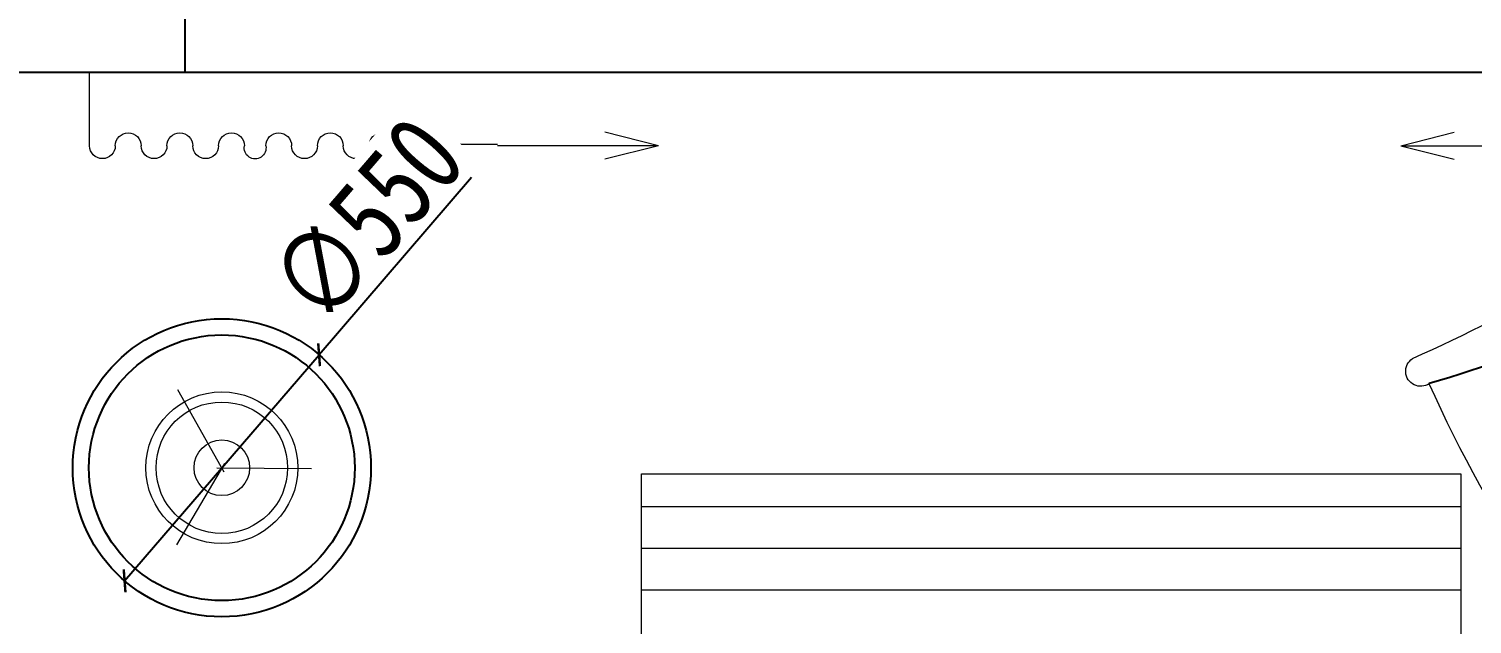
# Model space of a CAD drawing. Header units: millimetres. Extents: x -41640 to 3079702, y -5257903 to 68462.
# Drawn here: x -24659 to -21998, y 50439 to 51537 of the extents above; entities that cross this region are included whole.
import ezdxf

# ---------------------------------------------------------------- set-up
doc = ezdxf.new("R2010")
doc.units = ezdxf.units.MM
doc.header["$LTSCALE"] = 10
doc.layers.get('0').update_dxf_attribs({"color": 255})
doc.layers.get('Defpoints').update_dxf_attribs({"color": 255})
doc.layers.add('003', color=8, linetype='Continuous')
doc.layers.add('家具细线', color=38, linetype='Continuous')
for name, color, linetype, lineweight in [('FURNITURE', 2, 'Continuous', 5), ('家具外线', 30, 'Continuous', 20), ('家具细县', 144, 'Continuous', 5)]:
    doc.layers.add(name, color=color, linetype=linetype, lineweight=lineweight)
doc.styles.add('(图框)宋体', font='', dxfattribs={"width": 0.8})
doc.styles.get("Standard").update_dxf_attribs({"font": ''})
doc.styles.get('(图框)宋体').set_extended_font_data('SimSun')
doc.styles.get('Standard').set_extended_font_data('SimSun')
doc.dimstyles.get("Standard").update_dxf_attribs({"dimtxt": 0.18, "dimasz": 0.18, "dimexe": 0.18, "dimexo": 0.0625, "dimgap": 0.09, "dimtad": 0, "dimtih": 1, "dimtoh": 1, "dimdec": 4, "dimzin": 0, "dimdsep": 46, "dimtxsty": 'Standard', "dimcen": 0.09, "dimadec": 0, "dimazin": 0, "dimtfac": 1, "dimtdec": 4, "dimtofl": 0, "dimtmove": 0, "dimatfit": 3, "dimfxl": 1, "dimtolj": 1, "dimtzin": 0, "dimarcsym": 0})

# ---------------------------------------------------------------- blocks, each defined once
blk = doc.blocks.new('trhrtjtyjtj')
at = {"layer": '家具细县', "color": 8}
for p, q in [((2098036.7, -4929740.1), (2097901.1, -4929740.1)), ((2098034.5, -4930492.8), (2098034.5, -4930398.7)), ((2098036.7, -4930789.3), (2098036.7, -4930492.8)), ((2098036.7, -4930789.3), (2098011.9, -4930690.6)), ((2098036.7, -4930789.3), (2098061.5, -4930690.6))]:
    blk.add_line(p, q, dxfattribs=at)
for centre, radius, start, end in [((2098036.7, -4929764), 23.8, 270, 90), ((2098036.7, -4929811.6), 23.8, 90, 270), ((2098036.7, -4929859.2), 23.8, 270, 90), ((2098036.7, -4929906.8), 23.8, 90, 270), ((2098036.7, -4929954.4), 23.8, 270, 90), ((2098036.7, -4930002.1), 23.8, 90, 270), ((2098040.8, -4930045.6), 20.1, 258.2114, 101.7886), ((2098036.7, -4930089.1), 23.8, 90, 270), ((2098036.7, -4930136.7), 23.8, 270, 90), ((2098036.7, -4930184.3), 23.8, 90, 270), ((2098036.7, -4930232), 23.8, 270, 90), ((2098036.7, -4930279.6), 23.8, 90, 270), ((2098036.7, -4930327.2), 23.8, 270, 90), ((2098036.7, -4930374.8), 23.8, 90, 270)]:
    blk.add_arc(centre, radius, start, end, dxfattribs=at)
blk = doc.blocks.new('thtrjhtjtj')
at = {"layer": '003', "color": 45}
blk.add_line((1383600.6, -3431202.9), (1383667.9, -3431118.2), dxfattribs=at)
at = {"layer": '家具外线', "color": 45}
for p, q in [((1383198.8, -3430747.8), (1383275.6, -3430808.4)), ((1383669, -3431052.5), (1383340.2, -3430791.3)), ((1382902.5, -3430986.5), (1382924.7, -3431021.1)), ((1383667.9, -3431118.2), (1383749.6, -3431182.6)), ((1383586.4, -3431529.8), (1383545.7, -3431515.3))]:
    blk.add_line(p, q, dxfattribs=at)
for centre, major_axis, ratio, start_param, end_param in [((1379856.1, -3428066.8), (-3286.8, 2710.2), 0.47334, 2.984968, 3.157708), ((1383332.7, -3430814.9), (57.7, -13.2), 0.416488, 1.536785, 3.405083), ((1379865.9, -3428074.6), (2675.4, 3298.4), 1, 4.55628, 4.627179), ((1384376.8, -3429822), (1354.3, 1700.4), 1, 2.967577, 3.324161), ((1387123.1, -3433804.3), (2766.8, 3222.2), 1, 1.711096, 1.781274), ((1383373.9, -3431755.9), (-2.5, 25.6), 1, 0.805623, 3.948833)]:
    blk.add_ellipse(centre, major_axis=major_axis, ratio=ratio, start_param=start_param, end_param=end_param, dxfattribs=at)
at = {"layer": '家具外线', "color": 45, "extrusion": (0, 0, -1)}
for centre, major_axis, ratio, start_param, end_param in [((1383647.8, -3431065.1), (-25.9, 53.2), 0.416488, 1.536785, 3.405083), ((1382730.3, -3431243.9), (15.7, 20.5), 1, 1.703183, 4.607303), ((1387119.6, -3433836.7), (3383.5, -2588.5), 0.47334, 2.984968, 3.157708)]:
    blk.add_ellipse(centre, major_axis=major_axis, ratio=ratio, start_param=start_param, end_param=end_param, dxfattribs=at)
at = {"layer": '家具细线', "color": 45, "ltscale": 30}
for p, q in [((1383155.2, -3430849.4), (1383599.2, -3431200)), ((1383585.8, -3431189.6), (1383616.3, -3431243.2))]:
    blk.add_line(p, q, dxfattribs=at)
for centre, major_axis, start_param, end_param in [((1383224.4, -3430805.1), (48.5, 62.1), 1.332582, 3.29404), ((1381576, -3429500.9), (1313, 1659.2), 4.398401, 4.675704), ((1383687.9, -3431171), (48.5, 62.1), 2.978096, 4.939554), ((1385339, -3432471.8), (1316.1, 1656.6), 1.611659, 1.888963)]:
    blk.add_ellipse(centre, major_axis=major_axis, ratio=1, start_param=start_param, end_param=end_param, dxfattribs=at)
at = {"layer": '家具细线', "color": 45, "ltscale": 30, "extrusion": (0, 0, -1)}
blk.add_ellipse((1383974.1, -3430332.1), major_axis=(594.9, 748.9), ratio=1, start_param=2.838374, end_param=3.438826, dxfattribs=at)
at = {"layer": '家具细线', "color": 8, "ltscale": 30, "extrusion": (0, 0, -1)}
for centre, major_axis, start_param, end_param in [((1383200.8, -3431359.9), (206.3, 258.9), -0.91788, -0.020476), ((1383383.6, -3430656.4), (274.1, 348.1), 2.508657, 3.049932), ((1383508.4, -3430909), (253.8, 320.7), 3.070033, 3.719948), ((1383060.6, -3431577.3), (352.1, 446.5), -0.095482, 0.380726), ((1383276.2, -3431350.4), (175.4, 222.1), -0.20834, 0.700481), ((1383470.7, -3430946.1), (223.9, 278.4), 2.23062, 3.033523)]:
    blk.add_ellipse(centre, major_axis=major_axis, ratio=1, start_param=start_param, end_param=end_param, dxfattribs=at)
blk = doc.blocks.new('_ArchTick')
at = {"color": 0, "linetype": 'ByBlock', "const_width": 0.15}
blk.add_lwpolyline([(-0.5, -0.5), (0.5, 0.5)], dxfattribs=at)
blk = doc.blocks.new('*D582')
at = {"color": 250, "lineweight": -2}
for p in [(-23843, 51262.8), (-24482.7, 50518.8)]:
    blk.add_line(p, (-24124.1, 50935.9), dxfattribs=at)
at = {"layer": 'Defpoints', "color": 0, "lineweight": 30}
for p in [(-24124.1, 50935.9, 0), (-24482.7, 50518.8, 0)]:
    blk.add_point(p, dxfattribs=at)
at = {"color": 250, "lineweight": -2, "xscale": 30, "yscale": 30, "zscale": 30, "rotation": 49.3132785723346}
blk.add_blockref('_ArchTick', (-24482.7, 50518.8), dxfattribs=at)
at = {"color": 45, "insert": (-24036.1, 51184), "char_height": 150, "attachment_point": 5, "rotation": 49.3133, "style": '(图框)宋体', "bg_fill": 3, "box_fill_scale": 1.1, "bg_fill_color": 256, "bg_fill_true_color": 13158600, "bg_fill_transparency": 14729228}
blk.add_mtext('∅550', dxfattribs=at)
at = {"color": 250, "lineweight": -2, "xscale": 30, "yscale": 30, "zscale": 30, "rotation": 229.3132785723346}
blk.add_blockref('_ArchTick', (-24124.1, 50935.9), dxfattribs=at)
blk = doc.blocks.new('_Dot')
at = {"color": 0, "linetype": 'ByBlock', "lineweight": -2}
blk.add_line((-0.5, 0), (-1, 0), dxfattribs=at)
at = {"color": 0, "linetype": 'ByBlock', "const_width": 0.5}
blk.add_lwpolyline([(-0.25, 0, 1), (0.25, 0, 1)], format="xyb", close=True, dxfattribs=at)
blk = doc.blocks.new('DOT')
at = {"color": 0, "linetype": 'ByBlock'}
blk.add_line((-0.35, 0), (-1, 0), dxfattribs=at)
at = {"color": 0, "linetype": 'ByBlock', "const_width": 0.35}
blk.add_lwpolyline([(-0.175, 0, 1), (0.175, 0, 1)], format="xyb", close=True, dxfattribs=at)

msp = doc.modelspace()

# ---------------------------------------------------------------- linework, layer by layer
at = {"color": 7}
for p, q in [((-24371.3, 51457), (-24371.3, 51697)), ((-25221.3, 51457), (-24371.3, 51457))]:
    msp.add_line(p, q, dxfattribs=at)
at = {"color": 45}
msp.add_line((-24371.3, 51457), (-20871.3, 51457), dxfattribs=at)
msp.add_circle((-24303.4, 50727.3, 0), 275, dxfattribs=at)
at = {"color": 250}
msp.add_circle((-24303.4, 50727.3, 0), 245, dxfattribs=at)
at = {"color": 7, "ltscale": 0.5}
msp.add_circle((-25166.2, 49916.9, 0), 641.2, dxfattribs=at)
at = {"layer": 'FURNITURE', "color": 45}
for p, q in [((-24298.8, 50719.2, 0), (-24384.8, 50871.1, 0)), ((-24298.8, 50719.2, 0), (-24384.8, 50871.1, 0)), ((-24298.7, 50735.4, 0), (-24387.2, 50584.9, 0)), ((-24298.7, 50735.4, 0), (-24387.2, 50584.9, 0)), ((-24312.8, 50727.4, 0), (-24138.2, 50726, 0)), ((-24312.8, 50727.4, 0), (-24138.2, 50726, 0))]:
    msp.add_line(p, q, dxfattribs=at)
at = {"layer": 'FURNITURE', "color": 8}
for p, q in [((-22018.7, 50655.3, -35993), (-23529.6, 50655.3, 2637.1)), ((-22018.7, 50578.3, -35994), (-23529.6, 50578.3)), ((-22018.7, 50501.3, -35992.1), (-23529.6, 50501.3))]:
    msp.add_line(p, q, dxfattribs=at)
at = {"layer": 'FURNITURE', "color": 45}
msp.add_lwpolyline([(-23529.6, 50380.2), (-23529.6, 50716.1), (-22018.7, 50716.1), (-22018, 49392.1)], dxfattribs=at)
for radius in [140, 51.3]:
    msp.add_circle((-24303.4, 50727.3, 0), radius, dxfattribs=at)
at = {"layer": 'FURNITURE', "color": 8}
msp.add_circle((-24303.4, 50727.3, 0), 121.3, dxfattribs=at)

# ---------------------------------------------------------------- block references
at = {"color": 45, "xscale": -1, "rotation": 90}
msp.add_blockref('trhrtjtyjtj', (-4954287.6, 2149358.1), dxfattribs=at)
at = {"color": 45, "rotation": 270}
msp.add_blockref('trhrtjtyjtj', (4908659.6, 2149358.1), dxfattribs=at)
at = {"color": 250, "xscale": -1.080000000341764, "yscale": 1.080000000074506, "zscale": 1.08, "rotation": 265.8930264624734}
msp.add_blockref('thtrjhtjtj', (3567684.5, -1704742.5, 0), dxfattribs=at)

# ---------------------------------------------------------------- next in the draw order: dimensions: what is measured, and where the dimension line sits
at = {"color": 250}
dim = msp.add_diameter_dim_2p(p1=(-24482.7, 50518.8, 0), p2=(-24124.1, 50935.9, 0), dimstyle='Standard', override={"dimtxt": 150, "dimasz": 30, "dimexe": 30, "dimexo": 30, "dimgap": 20, "dimtad": 1, "dimtih": 0, "dimtoh": 0, "dimdec": 0, "dimzin": 8, "dimdsep": 44, "dimtxsty": '(图框)宋体', "dimblk": 'ArchTick', "dimcen": 0.6, "dimdle": 30, "dimclrd": 250, "dimclre": 250, "dimclrt": 45, "dimtdec": 0, "dimtofl": 1, "dimtmove": 1, "dimldrblk": 'DOT', "dimfxl": 150, "dimfxlon": 1, "dimtfill": 1, "dimtolj": 0, "dimtzin": 8, "dimarcsym": 1}, dxfattribs=at)
dim.commit()
dim.dimension.update_dxf_attribs({"geometry": '*D582', "text_midpoint": (-24036.1, 51184)})

doc.saveas('drawing.dxf')
